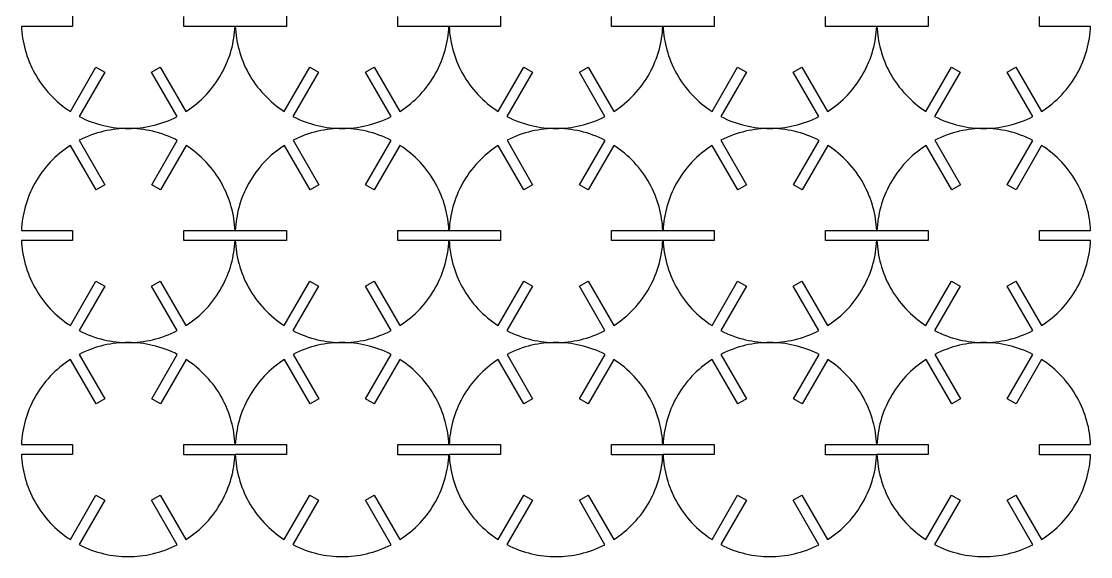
# Model space of a CAD drawing. Header units: millimetres. Extents: x -543 to 492, y -8 to 251.
# Drawn here: x -263.4 to -13.4, y -8.2 to 116.8 of the extents above; entities that cross this region are included whole.
import ezdxf

# ---------------------------------------------------------------- set-up
doc = ezdxf.new("R2010")
doc.units = ezdxf.units.MM
doc.header["$MEASUREMENT"] = 0
doc.layers.add('CIRCLE', color=2, linetype='Continuous')

msp = doc.modelspace()

# ---------------------------------------------------------------- linework, layer by layer
at = {"layer": 'CIRCLE'}
for points in [[(-251.4, 117.96), (-251.4, 115.61), (-263.37, 115.61), (-263.33, 114.94), (-263.28, 114.26), (-263.2, 113.57), (-263.1, 112.88), (-262.98, 112.19), (-262.84, 111.5), (-262.68, 110.8), (-262.5, 110.1), (-262.29, 109.41), (-262.07, 108.71), (-261.82, 108.02), (-261.55, 107.33), (-261.26, 106.64), (-260.95, 105.96), (-260.61, 105.29), (-260.25, 104.62), (-259.87, 103.96), (-259.47, 103.31), (-259.05, 102.67), (-258.61, 102.05), (-258.15, 101.43), (-257.67, 100.83), (-257.16, 100.24), (-256.65, 99.67), (-256.11, 99.12), (-255.55, 98.58), (-254.98, 98.06), (-254.4, 97.55), (-253.8, 97.07), (-253.18, 96.6), (-252.56, 96.16), (-251.92, 95.74), (-245.94, 106.1), (-243.9, 104.93), (-249.89, 94.56), (-249.18, 94.21), (-248.47, 93.88), (-247.75, 93.58), (-247.03, 93.3), (-246.3, 93.05), (-245.57, 92.82), (-244.84, 92.61), (-244.12, 92.43), (-243.39, 92.27), (-242.66, 92.13), (-241.94, 92.02), (-241.22, 91.93), (-240.51, 91.85), (-239.8, 91.8), (-239.1, 91.78), (-238.4, 91.77), (-237.71, 91.78), (-237.01, 91.8), (-236.3, 91.85), (-235.59, 91.92), (-234.87, 92.02), (-234.15, 92.13), (-233.43, 92.26), (-232.7, 92.42), (-231.98, 92.61), (-231.25, 92.81), (-230.52, 93.04), (-229.8, 93.29), (-229.08, 93.57), (-228.36, 93.87), (-227.65, 94.19), (-226.95, 94.54), (-232.94, 104.91), (-230.9, 106.09), (-224.91, 95.72), (-224.28, 96.14), (-223.65, 96.58), (-223.04, 97.05), (-222.43, 97.53), (-221.85, 98.03), (-221.28, 98.55), (-220.72, 99.09), (-220.19, 99.64), (-219.66, 100.21), (-219.16, 100.8), (-218.68, 101.4), (-218.22, 102.02), (-217.77, 102.64), (-217.35, 103.28), (-216.95, 103.93), (-216.57, 104.59), (-216.21, 105.25), (-215.87, 105.93), (-215.56, 106.61), (-215.27, 107.29), (-215, 107.98), (-214.75, 108.67), (-214.52, 109.37), (-214.32, 110.06), (-214.13, 110.76), (-213.97, 111.46), (-213.83, 112.15), (-213.71, 112.84), (-213.61, 113.53), (-213.53, 114.22), (-213.47, 114.9), (-213.43, 115.57), (-225.4, 115.57), (-225.4, 117.92)], [(-201.4, 117.96), (-201.4, 115.61), (-213.37, 115.61), (-213.33, 114.94), (-213.28, 114.26), (-213.2, 113.57), (-213.1, 112.88), (-212.98, 112.19), (-212.84, 111.5), (-212.68, 110.8), (-212.5, 110.1), (-212.29, 109.41), (-212.07, 108.71), (-211.82, 108.02), (-211.55, 107.33), (-211.26, 106.64), (-210.95, 105.96), (-210.61, 105.29), (-210.25, 104.62), (-209.87, 103.96), (-209.47, 103.31), (-209.05, 102.67), (-208.61, 102.05), (-208.15, 101.43), (-207.67, 100.83), (-207.16, 100.24), (-206.65, 99.67), (-206.11, 99.12), (-205.55, 98.58), (-204.98, 98.06), (-204.4, 97.55), (-203.8, 97.07), (-203.18, 96.6), (-202.56, 96.16), (-201.92, 95.74), (-195.94, 106.1), (-193.9, 104.93), (-199.89, 94.56), (-199.18, 94.21), (-198.47, 93.88), (-197.75, 93.58), (-197.03, 93.3), (-196.3, 93.05), (-195.57, 92.82), (-194.84, 92.61), (-194.12, 92.43), (-193.39, 92.27), (-192.66, 92.13), (-191.94, 92.02), (-191.22, 91.93), (-190.51, 91.85), (-189.8, 91.8), (-189.1, 91.78), (-188.4, 91.77), (-187.71, 91.78), (-187.01, 91.8), (-186.3, 91.85), (-185.59, 91.92), (-184.87, 92.02), (-184.15, 92.13), (-183.43, 92.26), (-182.7, 92.42), (-181.98, 92.61), (-181.25, 92.81), (-180.52, 93.04), (-179.8, 93.29), (-179.08, 93.57), (-178.36, 93.87), (-177.65, 94.19), (-176.95, 94.54), (-182.94, 104.91), (-180.9, 106.09), (-174.91, 95.72), (-174.28, 96.14), (-173.65, 96.58), (-173.04, 97.05), (-172.43, 97.53), (-171.85, 98.03), (-171.28, 98.55), (-170.72, 99.09), (-170.19, 99.64), (-169.66, 100.21), (-169.16, 100.8), (-168.68, 101.4), (-168.22, 102.02), (-167.77, 102.64), (-167.35, 103.28), (-166.95, 103.93), (-166.57, 104.59), (-166.21, 105.25), (-165.87, 105.93), (-165.56, 106.61), (-165.27, 107.29), (-165, 107.98), (-164.75, 108.67), (-164.52, 109.37), (-164.32, 110.06), (-164.13, 110.76), (-163.97, 111.46), (-163.83, 112.15), (-163.71, 112.84), (-163.61, 113.53), (-163.53, 114.22), (-163.47, 114.9), (-163.43, 115.57), (-175.4, 115.57), (-175.4, 117.92)], [(-151.4, 117.96), (-151.4, 115.61), (-163.37, 115.61), (-163.33, 114.94), (-163.28, 114.26), (-163.2, 113.57), (-163.1, 112.88), (-162.98, 112.19), (-162.84, 111.5), (-162.68, 110.8), (-162.5, 110.1), (-162.29, 109.41), (-162.07, 108.71), (-161.82, 108.02), (-161.55, 107.33), (-161.26, 106.64), (-160.95, 105.96), (-160.61, 105.29), (-160.25, 104.62), (-159.87, 103.96), (-159.47, 103.31), (-159.05, 102.67), (-158.61, 102.05), (-158.15, 101.43), (-157.67, 100.83), (-157.16, 100.24), (-156.65, 99.67), (-156.11, 99.12), (-155.55, 98.58), (-154.98, 98.06), (-154.4, 97.55), (-153.8, 97.07), (-153.18, 96.6), (-152.56, 96.16), (-151.92, 95.74), (-145.94, 106.1), (-143.9, 104.93), (-149.89, 94.56), (-149.18, 94.21), (-148.47, 93.88), (-147.75, 93.58), (-147.03, 93.3), (-146.3, 93.05), (-145.57, 92.82), (-144.84, 92.61), (-144.12, 92.43), (-143.39, 92.27), (-142.66, 92.13), (-141.94, 92.02), (-141.22, 91.93), (-140.51, 91.85), (-139.8, 91.8), (-139.1, 91.78), (-138.4, 91.77), (-137.71, 91.78), (-137.01, 91.8), (-136.3, 91.85), (-135.59, 91.92), (-134.87, 92.02), (-134.15, 92.13), (-133.43, 92.26), (-132.7, 92.42), (-131.98, 92.61), (-131.25, 92.81), (-130.52, 93.04), (-129.8, 93.29), (-129.08, 93.57), (-128.36, 93.87), (-127.65, 94.19), (-126.95, 94.54), (-132.94, 104.91), (-130.9, 106.09), (-124.91, 95.72), (-124.28, 96.14), (-123.65, 96.58), (-123.04, 97.05), (-122.43, 97.53), (-121.85, 98.03), (-121.28, 98.55), (-120.72, 99.09), (-120.19, 99.64), (-119.66, 100.21), (-119.16, 100.8), (-118.68, 101.4), (-118.22, 102.02), (-117.77, 102.64), (-117.35, 103.28), (-116.95, 103.93), (-116.57, 104.59), (-116.21, 105.25), (-115.87, 105.93), (-115.56, 106.61), (-115.27, 107.29), (-115, 107.98), (-114.75, 108.67), (-114.52, 109.37), (-114.32, 110.06), (-114.13, 110.76), (-113.97, 111.46), (-113.83, 112.15), (-113.71, 112.84), (-113.61, 113.53), (-113.53, 114.22), (-113.47, 114.9), (-113.43, 115.57), (-125.4, 115.57), (-125.4, 117.92)], [(-101.4, 117.96), (-101.4, 115.61), (-113.37, 115.61), (-113.33, 114.94), (-113.28, 114.26), (-113.2, 113.57), (-113.1, 112.88), (-112.98, 112.19), (-112.84, 111.5), (-112.68, 110.8), (-112.5, 110.1), (-112.29, 109.41), (-112.07, 108.71), (-111.82, 108.02), (-111.55, 107.33), (-111.26, 106.64), (-110.95, 105.96), (-110.61, 105.29), (-110.25, 104.62), (-109.87, 103.96), (-109.47, 103.31), (-109.05, 102.67), (-108.61, 102.05), (-108.15, 101.43), (-107.67, 100.83), (-107.16, 100.24), (-106.65, 99.67), (-106.11, 99.12), (-105.55, 98.58), (-104.98, 98.06), (-104.4, 97.55), (-103.8, 97.07), (-103.18, 96.6), (-102.56, 96.16), (-101.92, 95.74), (-95.94, 106.1), (-93.9, 104.93), (-99.89, 94.56), (-99.18, 94.21), (-98.47, 93.88), (-97.75, 93.58), (-97.03, 93.3), (-96.3, 93.05), (-95.57, 92.82), (-94.84, 92.61), (-94.12, 92.43), (-93.39, 92.27), (-92.66, 92.13), (-91.94, 92.02), (-91.22, 91.93), (-90.51, 91.85), (-89.8, 91.8), (-89.1, 91.78), (-88.4, 91.77), (-87.71, 91.78), (-87.01, 91.8), (-86.3, 91.85), (-85.59, 91.92), (-84.87, 92.02), (-84.15, 92.13), (-83.43, 92.26), (-82.7, 92.42), (-81.98, 92.61), (-81.25, 92.81), (-80.52, 93.04), (-79.8, 93.29), (-79.08, 93.57), (-78.36, 93.87), (-77.65, 94.19), (-76.95, 94.54), (-82.94, 104.91), (-80.9, 106.09), (-74.91, 95.72), (-74.28, 96.14), (-73.65, 96.58), (-73.04, 97.05), (-72.43, 97.53), (-71.85, 98.03), (-71.28, 98.55), (-70.72, 99.09), (-70.19, 99.64), (-69.66, 100.21), (-69.16, 100.8), (-68.68, 101.4), (-68.22, 102.02), (-67.77, 102.64), (-67.35, 103.28), (-66.95, 103.93), (-66.57, 104.59), (-66.21, 105.25), (-65.87, 105.93), (-65.56, 106.61), (-65.27, 107.29), (-65, 107.98), (-64.75, 108.67), (-64.52, 109.37), (-64.32, 110.06), (-64.13, 110.76), (-63.97, 111.46), (-63.83, 112.15), (-63.71, 112.84), (-63.61, 113.53), (-63.53, 114.22), (-63.47, 114.9), (-63.43, 115.57), (-75.4, 115.57), (-75.4, 117.92)], [(-51.4, 117.96), (-51.4, 115.61), (-63.37, 115.61), (-63.33, 114.94), (-63.28, 114.26), (-63.2, 113.57), (-63.1, 112.88), (-62.98, 112.19), (-62.84, 111.5), (-62.68, 110.8), (-62.5, 110.1), (-62.29, 109.41), (-62.07, 108.71), (-61.82, 108.02), (-61.55, 107.33), (-61.26, 106.64), (-60.95, 105.96), (-60.61, 105.29), (-60.25, 104.62), (-59.87, 103.96), (-59.47, 103.31), (-59.05, 102.67), (-58.61, 102.05), (-58.15, 101.43), (-57.67, 100.83), (-57.16, 100.24), (-56.65, 99.67), (-56.11, 99.12), (-55.55, 98.58), (-54.98, 98.06), (-54.4, 97.55), (-53.8, 97.07), (-53.18, 96.6), (-52.56, 96.16), (-51.92, 95.74), (-45.94, 106.1), (-43.9, 104.93), (-49.89, 94.56), (-49.18, 94.21), (-48.47, 93.88), (-47.75, 93.58), (-47.03, 93.3), (-46.3, 93.05), (-45.57, 92.82), (-44.84, 92.61), (-44.12, 92.43), (-43.39, 92.27), (-42.66, 92.13), (-41.94, 92.02), (-41.22, 91.93), (-40.51, 91.85), (-39.8, 91.8), (-39.1, 91.78), (-38.4, 91.77), (-37.71, 91.78), (-37.01, 91.8), (-36.3, 91.85), (-35.59, 91.92), (-34.87, 92.02), (-34.15, 92.13), (-33.43, 92.26), (-32.7, 92.42), (-31.98, 92.61), (-31.25, 92.81), (-30.52, 93.04), (-29.8, 93.29), (-29.08, 93.57), (-28.36, 93.87), (-27.65, 94.19), (-26.95, 94.54), (-32.94, 104.91), (-30.9, 106.09), (-24.91, 95.72), (-24.28, 96.14), (-23.65, 96.58), (-23.04, 97.05), (-22.43, 97.53), (-21.85, 98.03), (-21.28, 98.55), (-20.72, 99.09), (-20.19, 99.64), (-19.66, 100.21), (-19.16, 100.8), (-18.68, 101.4), (-18.22, 102.02), (-17.77, 102.64), (-17.35, 103.28), (-16.95, 103.93), (-16.57, 104.59), (-16.21, 105.25), (-15.87, 105.93), (-15.56, 106.61), (-15.27, 107.29), (-15, 107.98), (-14.75, 108.67), (-14.52, 109.37), (-14.32, 110.06), (-14.13, 110.76), (-13.97, 111.46), (-13.83, 112.15), (-13.71, 112.84), (-13.61, 113.53), (-13.53, 114.22), (-13.47, 114.9), (-13.43, 115.57), (-25.4, 115.57), (-25.4, 117.92)]]:
    msp.add_lwpolyline(points, dxfattribs=at)
for points in [[(-213.43, 65.57), (-225.4, 65.57), (-225.4, 67.92), (-213.43, 67.92), (-213.47, 68.6), (-213.53, 69.28), (-213.61, 69.96), (-213.71, 70.65), (-213.82, 71.34), (-213.96, 72.04), (-214.12, 72.73), (-214.31, 73.43), (-214.51, 74.13), (-214.73, 74.82), (-214.98, 75.51), (-215.25, 76.2), (-215.54, 76.89), (-215.86, 77.57), (-216.19, 78.24), (-216.55, 78.91), (-216.93, 79.57), (-217.33, 80.22), (-217.75, 80.86), (-218.19, 81.48), (-218.66, 82.1), (-219.14, 82.7), (-219.64, 83.29), (-220.16, 83.86), (-220.7, 84.41), (-221.25, 84.95), (-221.82, 85.48), (-222.41, 85.98), (-223.01, 86.46), (-223.62, 86.93), (-224.24, 87.37), (-224.88, 87.79), (-230.87, 77.43), (-232.9, 78.6), (-226.92, 88.97), (-227.62, 89.32), (-228.33, 89.65), (-229.05, 89.95), (-229.78, 90.23), (-230.5, 90.48), (-231.23, 90.71), (-231.96, 90.92), (-232.69, 91.1), (-233.42, 91.26), (-234.14, 91.4), (-234.86, 91.51), (-235.58, 91.61), (-236.3, 91.68), (-237.01, 91.73), (-237.71, 91.76), (-238.4, 91.77), (-239.09, 91.76), (-239.79, 91.73), (-240.5, 91.68), (-241.21, 91.61), (-241.93, 91.52), (-242.65, 91.4), (-243.37, 91.27), (-244.1, 91.11), (-244.83, 90.93), (-245.55, 90.72), (-246.28, 90.49), (-247, 90.24), (-247.72, 89.96), (-248.44, 89.66), (-249.15, 89.34), (-249.85, 88.99), (-243.87, 78.62), (-245.9, 77.45), (-251.89, 87.82), (-252.53, 87.39), (-253.15, 86.95), (-253.77, 86.49), (-254.37, 86), (-254.95, 85.5), (-255.53, 84.98), (-256.08, 84.44), (-256.62, 83.89), (-257.14, 83.32), (-257.64, 82.73), (-258.12, 82.13), (-258.59, 81.52), (-259.03, 80.89), (-259.45, 80.25), (-259.85, 79.6), (-260.23, 78.95), (-260.59, 78.28), (-260.93, 77.61), (-261.24, 76.93), (-261.54, 76.24), (-261.81, 75.55), (-262.06, 74.86), (-262.28, 74.16), (-262.49, 73.47), (-262.67, 72.77), (-262.83, 72.07), (-262.97, 71.38), (-263.09, 70.69), (-263.19, 70), (-263.27, 69.31), (-263.33, 68.63), (-263.37, 67.96), (-251.4, 67.96), (-251.4, 65.61), (-263.37, 65.61), (-263.33, 64.94), (-263.28, 64.26), (-263.2, 63.57), (-263.1, 62.88), (-262.98, 62.19), (-262.84, 61.5), (-262.68, 60.8), (-262.5, 60.1), (-262.29, 59.41), (-262.07, 58.71), (-261.82, 58.02), (-261.55, 57.33), (-261.26, 56.64), (-260.95, 55.96), (-260.61, 55.29), (-260.25, 54.62), (-259.87, 53.96), (-259.47, 53.31), (-259.05, 52.67), (-258.61, 52.05), (-258.15, 51.43), (-257.67, 50.83), (-257.16, 50.24), (-256.65, 49.67), (-256.11, 49.12), (-255.55, 48.58), (-254.98, 48.06), (-254.4, 47.55), (-253.8, 47.07), (-253.18, 46.6), (-252.56, 46.16), (-251.92, 45.74), (-245.94, 56.1), (-243.9, 54.93), (-249.89, 44.56), (-249.18, 44.21), (-248.47, 43.88), (-247.75, 43.58), (-247.03, 43.3), (-246.3, 43.05), (-245.57, 42.82), (-244.84, 42.61), (-244.12, 42.43), (-243.39, 42.27), (-242.66, 42.13), (-241.94, 42.02), (-241.22, 41.93), (-240.51, 41.85), (-239.8, 41.8), (-239.1, 41.78), (-238.4, 41.77), (-237.71, 41.78), (-237.01, 41.8), (-236.3, 41.85), (-235.59, 41.92), (-234.87, 42.02), (-234.15, 42.13), (-233.43, 42.26), (-232.7, 42.42), (-231.98, 42.61), (-231.25, 42.81), (-230.52, 43.04), (-229.8, 43.29), (-229.08, 43.57), (-228.36, 43.87), (-227.65, 44.19), (-226.95, 44.54), (-232.94, 54.91), (-230.9, 56.09), (-224.91, 45.72), (-224.28, 46.14), (-223.65, 46.58), (-223.04, 47.05), (-222.43, 47.53), (-221.85, 48.03), (-221.28, 48.55), (-220.72, 49.09), (-220.19, 49.64), (-219.66, 50.21), (-219.16, 50.8), (-218.68, 51.4), (-218.22, 52.02), (-217.77, 52.64), (-217.35, 53.28), (-216.95, 53.93), (-216.57, 54.59), (-216.21, 55.25), (-215.87, 55.93), (-215.56, 56.61), (-215.27, 57.29), (-215, 57.98), (-214.75, 58.67), (-214.52, 59.37), (-214.32, 60.06), (-214.13, 60.76), (-213.97, 61.46), (-213.83, 62.15), (-213.71, 62.84), (-213.61, 63.53), (-213.53, 64.22), (-213.47, 64.9)], [(-163.43, 65.57), (-175.4, 65.57), (-175.4, 67.92), (-163.43, 67.92), (-163.47, 68.6), (-163.53, 69.28), (-163.61, 69.96), (-163.71, 70.65), (-163.82, 71.34), (-163.96, 72.04), (-164.12, 72.73), (-164.31, 73.43), (-164.51, 74.13), (-164.73, 74.82), (-164.98, 75.51), (-165.25, 76.2), (-165.54, 76.89), (-165.86, 77.57), (-166.19, 78.24), (-166.55, 78.91), (-166.93, 79.57), (-167.33, 80.22), (-167.75, 80.86), (-168.19, 81.48), (-168.66, 82.1), (-169.14, 82.7), (-169.64, 83.29), (-170.16, 83.86), (-170.7, 84.41), (-171.25, 84.95), (-171.82, 85.48), (-172.41, 85.98), (-173.01, 86.46), (-173.62, 86.93), (-174.24, 87.37), (-174.88, 87.79), (-180.87, 77.43), (-182.9, 78.6), (-176.92, 88.97), (-177.62, 89.32), (-178.33, 89.65), (-179.05, 89.95), (-179.78, 90.23), (-180.5, 90.48), (-181.23, 90.71), (-181.96, 90.92), (-182.69, 91.1), (-183.42, 91.26), (-184.14, 91.4), (-184.86, 91.51), (-185.58, 91.61), (-186.3, 91.68), (-187.01, 91.73), (-187.71, 91.76), (-188.4, 91.77), (-189.09, 91.76), (-189.79, 91.73), (-190.5, 91.68), (-191.21, 91.61), (-191.93, 91.52), (-192.65, 91.4), (-193.37, 91.27), (-194.1, 91.11), (-194.83, 90.93), (-195.55, 90.72), (-196.28, 90.49), (-197, 90.24), (-197.72, 89.96), (-198.44, 89.66), (-199.15, 89.34), (-199.85, 88.99), (-193.87, 78.62), (-195.9, 77.45), (-201.89, 87.82), (-202.53, 87.39), (-203.15, 86.95), (-203.77, 86.49), (-204.37, 86), (-204.95, 85.5), (-205.53, 84.98), (-206.08, 84.44), (-206.62, 83.89), (-207.14, 83.32), (-207.64, 82.73), (-208.12, 82.13), (-208.59, 81.52), (-209.03, 80.89), (-209.45, 80.25), (-209.85, 79.6), (-210.23, 78.95), (-210.59, 78.28), (-210.93, 77.61), (-211.24, 76.93), (-211.54, 76.24), (-211.81, 75.55), (-212.06, 74.86), (-212.28, 74.16), (-212.49, 73.47), (-212.67, 72.77), (-212.83, 72.07), (-212.97, 71.38), (-213.09, 70.69), (-213.19, 70), (-213.27, 69.31), (-213.33, 68.63), (-213.37, 67.96), (-201.4, 67.96), (-201.4, 65.61), (-213.37, 65.61), (-213.33, 64.94), (-213.28, 64.26), (-213.2, 63.57), (-213.1, 62.88), (-212.98, 62.19), (-212.84, 61.5), (-212.68, 60.8), (-212.5, 60.1), (-212.29, 59.41), (-212.07, 58.71), (-211.82, 58.02), (-211.55, 57.33), (-211.26, 56.64), (-210.95, 55.96), (-210.61, 55.29), (-210.25, 54.62), (-209.87, 53.96), (-209.47, 53.31), (-209.05, 52.67), (-208.61, 52.05), (-208.15, 51.43), (-207.67, 50.83), (-207.16, 50.24), (-206.65, 49.67), (-206.11, 49.12), (-205.55, 48.58), (-204.98, 48.06), (-204.4, 47.55), (-203.8, 47.07), (-203.18, 46.6), (-202.56, 46.16), (-201.92, 45.74), (-195.94, 56.1), (-193.9, 54.93), (-199.89, 44.56), (-199.18, 44.21), (-198.47, 43.88), (-197.75, 43.58), (-197.03, 43.3), (-196.3, 43.05), (-195.57, 42.82), (-194.84, 42.61), (-194.12, 42.43), (-193.39, 42.27), (-192.66, 42.13), (-191.94, 42.02), (-191.22, 41.93), (-190.51, 41.85), (-189.8, 41.8), (-189.1, 41.78), (-188.4, 41.77), (-187.71, 41.78), (-187.01, 41.8), (-186.3, 41.85), (-185.59, 41.92), (-184.87, 42.02), (-184.15, 42.13), (-183.43, 42.26), (-182.7, 42.42), (-181.98, 42.61), (-181.25, 42.81), (-180.52, 43.04), (-179.8, 43.29), (-179.08, 43.57), (-178.36, 43.87), (-177.65, 44.19), (-176.95, 44.54), (-182.94, 54.91), (-180.9, 56.09), (-174.91, 45.72), (-174.28, 46.14), (-173.65, 46.58), (-173.04, 47.05), (-172.43, 47.53), (-171.85, 48.03), (-171.28, 48.55), (-170.72, 49.09), (-170.19, 49.64), (-169.66, 50.21), (-169.16, 50.8), (-168.68, 51.4), (-168.22, 52.02), (-167.77, 52.64), (-167.35, 53.28), (-166.95, 53.93), (-166.57, 54.59), (-166.21, 55.25), (-165.87, 55.93), (-165.56, 56.61), (-165.27, 57.29), (-165, 57.98), (-164.75, 58.67), (-164.52, 59.37), (-164.32, 60.06), (-164.13, 60.76), (-163.97, 61.46), (-163.83, 62.15), (-163.71, 62.84), (-163.61, 63.53), (-163.53, 64.22), (-163.47, 64.9)], [(-113.43, 65.57), (-125.4, 65.57), (-125.4, 67.92), (-113.43, 67.92), (-113.47, 68.6), (-113.53, 69.28), (-113.61, 69.96), (-113.71, 70.65), (-113.82, 71.34), (-113.96, 72.04), (-114.12, 72.73), (-114.31, 73.43), (-114.51, 74.13), (-114.73, 74.82), (-114.98, 75.51), (-115.25, 76.2), (-115.54, 76.89), (-115.86, 77.57), (-116.19, 78.24), (-116.55, 78.91), (-116.93, 79.57), (-117.33, 80.22), (-117.75, 80.86), (-118.19, 81.48), (-118.66, 82.1), (-119.14, 82.7), (-119.64, 83.29), (-120.16, 83.86), (-120.7, 84.41), (-121.25, 84.95), (-121.82, 85.48), (-122.41, 85.98), (-123.01, 86.46), (-123.62, 86.93), (-124.24, 87.37), (-124.88, 87.79), (-130.87, 77.43), (-132.9, 78.6), (-126.92, 88.97), (-127.62, 89.32), (-128.33, 89.65), (-129.05, 89.95), (-129.78, 90.23), (-130.5, 90.48), (-131.23, 90.71), (-131.96, 90.92), (-132.69, 91.1), (-133.42, 91.26), (-134.14, 91.4), (-134.86, 91.51), (-135.58, 91.61), (-136.3, 91.68), (-137.01, 91.73), (-137.71, 91.76), (-138.4, 91.77), (-139.09, 91.76), (-139.79, 91.73), (-140.5, 91.68), (-141.21, 91.61), (-141.93, 91.52), (-142.65, 91.4), (-143.37, 91.27), (-144.1, 91.11), (-144.83, 90.93), (-145.55, 90.72), (-146.28, 90.49), (-147, 90.24), (-147.72, 89.96), (-148.44, 89.66), (-149.15, 89.34), (-149.85, 88.99), (-143.87, 78.62), (-145.9, 77.45), (-151.89, 87.82), (-152.53, 87.39), (-153.15, 86.95), (-153.77, 86.49), (-154.37, 86), (-154.95, 85.5), (-155.53, 84.98), (-156.08, 84.44), (-156.62, 83.89), (-157.14, 83.32), (-157.64, 82.73), (-158.12, 82.13), (-158.59, 81.52), (-159.03, 80.89), (-159.45, 80.25), (-159.85, 79.6), (-160.23, 78.95), (-160.59, 78.28), (-160.93, 77.61), (-161.24, 76.93), (-161.54, 76.24), (-161.81, 75.55), (-162.06, 74.86), (-162.28, 74.16), (-162.49, 73.47), (-162.67, 72.77), (-162.83, 72.07), (-162.97, 71.38), (-163.09, 70.69), (-163.19, 70), (-163.27, 69.31), (-163.33, 68.63), (-163.37, 67.96), (-151.4, 67.96), (-151.4, 65.61), (-163.37, 65.61), (-163.33, 64.94), (-163.28, 64.26), (-163.2, 63.57), (-163.1, 62.88), (-162.98, 62.19), (-162.84, 61.5), (-162.68, 60.8), (-162.5, 60.1), (-162.29, 59.41), (-162.07, 58.71), (-161.82, 58.02), (-161.55, 57.33), (-161.26, 56.64), (-160.95, 55.96), (-160.61, 55.29), (-160.25, 54.62), (-159.87, 53.96), (-159.47, 53.31), (-159.05, 52.67), (-158.61, 52.05), (-158.15, 51.43), (-157.67, 50.83), (-157.16, 50.24), (-156.65, 49.67), (-156.11, 49.12), (-155.55, 48.58), (-154.98, 48.06), (-154.4, 47.55), (-153.8, 47.07), (-153.18, 46.6), (-152.56, 46.16), (-151.92, 45.74), (-145.94, 56.1), (-143.9, 54.93), (-149.89, 44.56), (-149.18, 44.21), (-148.47, 43.88), (-147.75, 43.58), (-147.03, 43.3), (-146.3, 43.05), (-145.57, 42.82), (-144.84, 42.61), (-144.12, 42.43), (-143.39, 42.27), (-142.66, 42.13), (-141.94, 42.02), (-141.22, 41.93), (-140.51, 41.85), (-139.8, 41.8), (-139.1, 41.78), (-138.4, 41.77), (-137.71, 41.78), (-137.01, 41.8), (-136.3, 41.85), (-135.59, 41.92), (-134.87, 42.02), (-134.15, 42.13), (-133.43, 42.26), (-132.7, 42.42), (-131.98, 42.61), (-131.25, 42.81), (-130.52, 43.04), (-129.8, 43.29), (-129.08, 43.57), (-128.36, 43.87), (-127.65, 44.19), (-126.95, 44.54), (-132.94, 54.91), (-130.9, 56.09), (-124.91, 45.72), (-124.28, 46.14), (-123.65, 46.58), (-123.04, 47.05), (-122.43, 47.53), (-121.85, 48.03), (-121.28, 48.55), (-120.72, 49.09), (-120.19, 49.64), (-119.66, 50.21), (-119.16, 50.8), (-118.68, 51.4), (-118.22, 52.02), (-117.77, 52.64), (-117.35, 53.28), (-116.95, 53.93), (-116.57, 54.59), (-116.21, 55.25), (-115.87, 55.93), (-115.56, 56.61), (-115.27, 57.29), (-115, 57.98), (-114.75, 58.67), (-114.52, 59.37), (-114.32, 60.06), (-114.13, 60.76), (-113.97, 61.46), (-113.83, 62.15), (-113.71, 62.84), (-113.61, 63.53), (-113.53, 64.22), (-113.47, 64.9)], [(-63.43, 65.57), (-75.4, 65.57), (-75.4, 67.92), (-63.43, 67.92), (-63.47, 68.6), (-63.53, 69.28), (-63.61, 69.96), (-63.71, 70.65), (-63.82, 71.34), (-63.96, 72.04), (-64.12, 72.73), (-64.31, 73.43), (-64.51, 74.13), (-64.73, 74.82), (-64.98, 75.51), (-65.25, 76.2), (-65.54, 76.89), (-65.86, 77.57), (-66.19, 78.24), (-66.55, 78.91), (-66.93, 79.57), (-67.33, 80.22), (-67.75, 80.86), (-68.19, 81.48), (-68.66, 82.1), (-69.14, 82.7), (-69.64, 83.29), (-70.16, 83.86), (-70.7, 84.41), (-71.25, 84.95), (-71.82, 85.48), (-72.41, 85.98), (-73.01, 86.46), (-73.62, 86.93), (-74.24, 87.37), (-74.88, 87.79), (-80.87, 77.43), (-82.9, 78.6), (-76.92, 88.97), (-77.62, 89.32), (-78.33, 89.65), (-79.05, 89.95), (-79.78, 90.23), (-80.5, 90.48), (-81.23, 90.71), (-81.96, 90.92), (-82.69, 91.1), (-83.42, 91.26), (-84.14, 91.4), (-84.86, 91.51), (-85.58, 91.61), (-86.3, 91.68), (-87.01, 91.73), (-87.71, 91.76), (-88.4, 91.77), (-89.09, 91.76), (-89.79, 91.73), (-90.5, 91.68), (-91.21, 91.61), (-91.93, 91.52), (-92.65, 91.4), (-93.37, 91.27), (-94.1, 91.11), (-94.83, 90.93), (-95.55, 90.72), (-96.28, 90.49), (-97, 90.24), (-97.72, 89.96), (-98.44, 89.66), (-99.15, 89.34), (-99.85, 88.99), (-93.87, 78.62), (-95.9, 77.45), (-101.89, 87.82), (-102.53, 87.39), (-103.15, 86.95), (-103.77, 86.49), (-104.37, 86), (-104.95, 85.5), (-105.53, 84.98), (-106.08, 84.44), (-106.62, 83.89), (-107.14, 83.32), (-107.64, 82.73), (-108.12, 82.13), (-108.59, 81.52), (-109.03, 80.89), (-109.45, 80.25), (-109.85, 79.6), (-110.23, 78.95), (-110.59, 78.28), (-110.93, 77.61), (-111.24, 76.93), (-111.54, 76.24), (-111.81, 75.55), (-112.06, 74.86), (-112.28, 74.16), (-112.49, 73.47), (-112.67, 72.77), (-112.83, 72.07), (-112.97, 71.38), (-113.09, 70.69), (-113.19, 70), (-113.27, 69.31), (-113.33, 68.63), (-113.37, 67.96), (-101.4, 67.96), (-101.4, 65.61), (-113.37, 65.61), (-113.33, 64.94), (-113.28, 64.26), (-113.2, 63.57), (-113.1, 62.88), (-112.98, 62.19), (-112.84, 61.5), (-112.68, 60.8), (-112.5, 60.1), (-112.29, 59.41), (-112.07, 58.71), (-111.82, 58.02), (-111.55, 57.33), (-111.26, 56.64), (-110.95, 55.96), (-110.61, 55.29), (-110.25, 54.62), (-109.87, 53.96), (-109.47, 53.31), (-109.05, 52.67), (-108.61, 52.05), (-108.15, 51.43), (-107.67, 50.83), (-107.16, 50.24), (-106.65, 49.67), (-106.11, 49.12), (-105.55, 48.58), (-104.98, 48.06), (-104.4, 47.55), (-103.8, 47.07), (-103.18, 46.6), (-102.56, 46.16), (-101.92, 45.74), (-95.94, 56.1), (-93.9, 54.93), (-99.89, 44.56), (-99.18, 44.21), (-98.47, 43.88), (-97.75, 43.58), (-97.03, 43.3), (-96.3, 43.05), (-95.57, 42.82), (-94.84, 42.61), (-94.12, 42.43), (-93.39, 42.27), (-92.66, 42.13), (-91.94, 42.02), (-91.22, 41.93), (-90.51, 41.85), (-89.8, 41.8), (-89.1, 41.78), (-88.4, 41.77), (-87.71, 41.78), (-87.01, 41.8), (-86.3, 41.85), (-85.59, 41.92), (-84.87, 42.02), (-84.15, 42.13), (-83.43, 42.26), (-82.7, 42.42), (-81.98, 42.61), (-81.25, 42.81), (-80.52, 43.04), (-79.8, 43.29), (-79.08, 43.57), (-78.36, 43.87), (-77.65, 44.19), (-76.95, 44.54), (-82.94, 54.91), (-80.9, 56.09), (-74.91, 45.72), (-74.28, 46.14), (-73.65, 46.58), (-73.04, 47.05), (-72.43, 47.53), (-71.85, 48.03), (-71.28, 48.55), (-70.72, 49.09), (-70.19, 49.64), (-69.66, 50.21), (-69.16, 50.8), (-68.68, 51.4), (-68.22, 52.02), (-67.77, 52.64), (-67.35, 53.28), (-66.95, 53.93), (-66.57, 54.59), (-66.21, 55.25), (-65.87, 55.93), (-65.56, 56.61), (-65.27, 57.29), (-65, 57.98), (-64.75, 58.67), (-64.52, 59.37), (-64.32, 60.06), (-64.13, 60.76), (-63.97, 61.46), (-63.83, 62.15), (-63.71, 62.84), (-63.61, 63.53), (-63.53, 64.22), (-63.47, 64.9)], [(-13.43, 65.57), (-25.4, 65.57), (-25.4, 67.92), (-13.43, 67.92), (-13.47, 68.6), (-13.53, 69.28), (-13.61, 69.96), (-13.71, 70.65), (-13.82, 71.34), (-13.96, 72.04), (-14.12, 72.73), (-14.31, 73.43), (-14.51, 74.13), (-14.73, 74.82), (-14.98, 75.51), (-15.25, 76.2), (-15.54, 76.89), (-15.86, 77.57), (-16.19, 78.24), (-16.55, 78.91), (-16.93, 79.57), (-17.33, 80.22), (-17.75, 80.86), (-18.19, 81.48), (-18.66, 82.1), (-19.14, 82.7), (-19.64, 83.29), (-20.16, 83.86), (-20.7, 84.41), (-21.25, 84.95), (-21.82, 85.48), (-22.41, 85.98), (-23.01, 86.46), (-23.62, 86.93), (-24.24, 87.37), (-24.88, 87.79), (-30.87, 77.43), (-32.9, 78.6), (-26.92, 88.97), (-27.62, 89.32), (-28.33, 89.65), (-29.05, 89.95), (-29.78, 90.23), (-30.5, 90.48), (-31.23, 90.71), (-31.96, 90.92), (-32.69, 91.1), (-33.42, 91.26), (-34.14, 91.4), (-34.86, 91.51), (-35.58, 91.61), (-36.3, 91.68), (-37.01, 91.73), (-37.71, 91.76), (-38.4, 91.77), (-39.09, 91.76), (-39.79, 91.73), (-40.5, 91.68), (-41.21, 91.61), (-41.93, 91.52), (-42.65, 91.4), (-43.37, 91.27), (-44.1, 91.11), (-44.83, 90.93), (-45.55, 90.72), (-46.28, 90.49), (-47, 90.24), (-47.72, 89.96), (-48.44, 89.66), (-49.15, 89.34), (-49.85, 88.99), (-43.87, 78.62), (-45.9, 77.45), (-51.89, 87.82), (-52.53, 87.39), (-53.15, 86.95), (-53.77, 86.49), (-54.37, 86), (-54.95, 85.5), (-55.53, 84.98), (-56.08, 84.44), (-56.62, 83.89), (-57.14, 83.32), (-57.64, 82.73), (-58.12, 82.13), (-58.59, 81.52), (-59.03, 80.89), (-59.45, 80.25), (-59.85, 79.6), (-60.23, 78.95), (-60.59, 78.28), (-60.93, 77.61), (-61.24, 76.93), (-61.54, 76.24), (-61.81, 75.55), (-62.06, 74.86), (-62.28, 74.16), (-62.49, 73.47), (-62.67, 72.77), (-62.83, 72.07), (-62.97, 71.38), (-63.09, 70.69), (-63.19, 70), (-63.27, 69.31), (-63.33, 68.63), (-63.37, 67.96), (-51.4, 67.96), (-51.4, 65.61), (-63.37, 65.61), (-63.33, 64.94), (-63.28, 64.26), (-63.2, 63.57), (-63.1, 62.88), (-62.98, 62.19), (-62.84, 61.5), (-62.68, 60.8), (-62.5, 60.1), (-62.29, 59.41), (-62.07, 58.71), (-61.82, 58.02), (-61.55, 57.33), (-61.26, 56.64), (-60.95, 55.96), (-60.61, 55.29), (-60.25, 54.62), (-59.87, 53.96), (-59.47, 53.31), (-59.05, 52.67), (-58.61, 52.05), (-58.15, 51.43), (-57.67, 50.83), (-57.16, 50.24), (-56.65, 49.67), (-56.11, 49.12), (-55.55, 48.58), (-54.98, 48.06), (-54.4, 47.55), (-53.8, 47.07), (-53.18, 46.6), (-52.56, 46.16), (-51.92, 45.74), (-45.94, 56.1), (-43.9, 54.93), (-49.89, 44.56), (-49.18, 44.21), (-48.47, 43.88), (-47.75, 43.58), (-47.03, 43.3), (-46.3, 43.05), (-45.57, 42.82), (-44.84, 42.61), (-44.12, 42.43), (-43.39, 42.27), (-42.66, 42.13), (-41.94, 42.02), (-41.22, 41.93), (-40.51, 41.85), (-39.8, 41.8), (-39.1, 41.78), (-38.4, 41.77), (-37.71, 41.78), (-37.01, 41.8), (-36.3, 41.85), (-35.59, 41.92), (-34.87, 42.02), (-34.15, 42.13), (-33.43, 42.26), (-32.7, 42.42), (-31.98, 42.61), (-31.25, 42.81), (-30.52, 43.04), (-29.8, 43.29), (-29.08, 43.57), (-28.36, 43.87), (-27.65, 44.19), (-26.95, 44.54), (-32.94, 54.91), (-30.9, 56.09), (-24.91, 45.72), (-24.28, 46.14), (-23.65, 46.58), (-23.04, 47.05), (-22.43, 47.53), (-21.85, 48.03), (-21.28, 48.55), (-20.72, 49.09), (-20.19, 49.64), (-19.66, 50.21), (-19.16, 50.8), (-18.68, 51.4), (-18.22, 52.02), (-17.77, 52.64), (-17.35, 53.28), (-16.95, 53.93), (-16.57, 54.59), (-16.21, 55.25), (-15.87, 55.93), (-15.56, 56.61), (-15.27, 57.29), (-15, 57.98), (-14.75, 58.67), (-14.52, 59.37), (-14.32, 60.06), (-14.13, 60.76), (-13.97, 61.46), (-13.83, 62.15), (-13.71, 62.84), (-13.61, 63.53), (-13.53, 64.22), (-13.47, 64.9)], [(-213.43, 15.57), (-225.4, 15.57), (-225.4, 17.92), (-213.43, 17.92), (-213.47, 18.6), (-213.53, 19.28), (-213.61, 19.96), (-213.71, 20.65), (-213.82, 21.34), (-213.96, 22.04), (-214.12, 22.73), (-214.31, 23.43), (-214.51, 24.13), (-214.73, 24.82), (-214.98, 25.51), (-215.25, 26.2), (-215.54, 26.89), (-215.86, 27.57), (-216.19, 28.24), (-216.55, 28.91), (-216.93, 29.57), (-217.33, 30.22), (-217.75, 30.86), (-218.19, 31.48), (-218.66, 32.1), (-219.14, 32.7), (-219.64, 33.29), (-220.16, 33.86), (-220.7, 34.41), (-221.25, 34.95), (-221.82, 35.48), (-222.41, 35.98), (-223.01, 36.46), (-223.62, 36.93), (-224.24, 37.37), (-224.88, 37.79), (-230.87, 27.43), (-232.9, 28.6), (-226.92, 38.97), (-227.62, 39.32), (-228.33, 39.65), (-229.05, 39.95), (-229.78, 40.23), (-230.5, 40.48), (-231.23, 40.71), (-231.96, 40.92), (-232.69, 41.1), (-233.42, 41.26), (-234.14, 41.4), (-234.86, 41.51), (-235.58, 41.61), (-236.3, 41.68), (-237.01, 41.73), (-237.71, 41.76), (-238.4, 41.77), (-239.09, 41.76), (-239.79, 41.73), (-240.5, 41.68), (-241.21, 41.61), (-241.93, 41.52), (-242.65, 41.4), (-243.37, 41.27), (-244.1, 41.11), (-244.83, 40.93), (-245.55, 40.72), (-246.28, 40.49), (-247, 40.24), (-247.72, 39.96), (-248.44, 39.66), (-249.15, 39.34), (-249.85, 38.99), (-243.87, 28.62), (-245.9, 27.45), (-251.89, 37.82), (-252.53, 37.39), (-253.15, 36.95), (-253.77, 36.49), (-254.37, 36), (-254.95, 35.5), (-255.53, 34.98), (-256.08, 34.44), (-256.62, 33.89), (-257.14, 33.32), (-257.64, 32.73), (-258.12, 32.13), (-258.59, 31.52), (-259.03, 30.89), (-259.45, 30.25), (-259.85, 29.6), (-260.23, 28.95), (-260.59, 28.28), (-260.93, 27.61), (-261.24, 26.93), (-261.54, 26.24), (-261.81, 25.55), (-262.06, 24.86), (-262.28, 24.16), (-262.49, 23.47), (-262.67, 22.77), (-262.83, 22.07), (-262.97, 21.38), (-263.09, 20.69), (-263.19, 20), (-263.27, 19.31), (-263.33, 18.63), (-263.37, 17.96), (-251.4, 17.96), (-251.4, 15.61), (-263.37, 15.61), (-263.33, 14.94), (-263.28, 14.26), (-263.2, 13.57), (-263.1, 12.88), (-262.98, 12.19), (-262.84, 11.5), (-262.68, 10.8), (-262.5, 10.1), (-262.29, 9.41), (-262.07, 8.71), (-261.82, 8.02), (-261.55, 7.33), (-261.26, 6.64), (-260.95, 5.96), (-260.61, 5.29), (-260.25, 4.62), (-259.87, 3.96), (-259.47, 3.31), (-259.05, 2.67), (-258.61, 2.05), (-258.15, 1.43), (-257.67, 0.83), (-257.16, 0.24), (-256.65, -0.33), (-256.11, -0.88), (-255.55, -1.42), (-254.98, -1.94), (-254.4, -2.45), (-253.8, -2.93), (-253.18, -3.4), (-252.56, -3.84), (-251.92, -4.26), (-245.94, 6.1), (-243.9, 4.93), (-249.89, -5.44), (-249.18, -5.79), (-248.47, -6.12), (-247.75, -6.42), (-247.03, -6.7), (-246.3, -6.95), (-245.57, -7.18), (-244.84, -7.39), (-244.12, -7.57), (-243.39, -7.73), (-242.66, -7.87), (-241.94, -7.98), (-241.22, -8.07), (-240.51, -8.15), (-239.8, -8.2), (-239.1, -8.22), (-238.4, -8.23), (-237.71, -8.22), (-237.01, -8.2), (-236.3, -8.15), (-235.59, -8.08), (-234.87, -7.98), (-234.15, -7.87), (-233.43, -7.74), (-232.7, -7.58), (-231.98, -7.39), (-231.25, -7.19), (-230.52, -6.96), (-229.8, -6.71), (-229.08, -6.43), (-228.36, -6.13), (-227.65, -5.81), (-226.95, -5.46), (-232.94, 4.91), (-230.9, 6.09), (-224.91, -4.28), (-224.28, -3.86), (-223.65, -3.42), (-223.04, -2.95), (-222.43, -2.47), (-221.85, -1.97), (-221.28, -1.45), (-220.72, -0.91), (-220.19, -0.36), (-219.66, 0.21), (-219.16, 0.8), (-218.68, 1.4), (-218.22, 2.02), (-217.77, 2.64), (-217.35, 3.28), (-216.95, 3.93), (-216.57, 4.59), (-216.21, 5.25), (-215.87, 5.93), (-215.56, 6.61), (-215.27, 7.29), (-215, 7.98), (-214.75, 8.67), (-214.52, 9.37), (-214.32, 10.06), (-214.13, 10.76), (-213.97, 11.46), (-213.83, 12.15), (-213.71, 12.84), (-213.61, 13.53), (-213.53, 14.22), (-213.47, 14.9)], [(-163.43, 15.57), (-175.4, 15.57), (-175.4, 17.92), (-163.43, 17.92), (-163.47, 18.6), (-163.53, 19.28), (-163.61, 19.96), (-163.71, 20.65), (-163.82, 21.34), (-163.96, 22.04), (-164.12, 22.73), (-164.31, 23.43), (-164.51, 24.13), (-164.73, 24.82), (-164.98, 25.51), (-165.25, 26.2), (-165.54, 26.89), (-165.86, 27.57), (-166.19, 28.24), (-166.55, 28.91), (-166.93, 29.57), (-167.33, 30.22), (-167.75, 30.86), (-168.19, 31.48), (-168.66, 32.1), (-169.14, 32.7), (-169.64, 33.29), (-170.16, 33.86), (-170.7, 34.41), (-171.25, 34.95), (-171.82, 35.48), (-172.41, 35.98), (-173.01, 36.46), (-173.62, 36.93), (-174.24, 37.37), (-174.88, 37.79), (-180.87, 27.43), (-182.9, 28.6), (-176.92, 38.97), (-177.62, 39.32), (-178.33, 39.65), (-179.05, 39.95), (-179.78, 40.23), (-180.5, 40.48), (-181.23, 40.71), (-181.96, 40.92), (-182.69, 41.1), (-183.42, 41.26), (-184.14, 41.4), (-184.86, 41.51), (-185.58, 41.61), (-186.3, 41.68), (-187.01, 41.73), (-187.71, 41.76), (-188.4, 41.77), (-189.09, 41.76), (-189.79, 41.73), (-190.5, 41.68), (-191.21, 41.61), (-191.93, 41.52), (-192.65, 41.4), (-193.37, 41.27), (-194.1, 41.11), (-194.83, 40.93), (-195.55, 40.72), (-196.28, 40.49), (-197, 40.24), (-197.72, 39.96), (-198.44, 39.66), (-199.15, 39.34), (-199.85, 38.99), (-193.87, 28.62), (-195.9, 27.45), (-201.89, 37.82), (-202.53, 37.39), (-203.15, 36.95), (-203.77, 36.49), (-204.37, 36), (-204.95, 35.5), (-205.53, 34.98), (-206.08, 34.44), (-206.62, 33.89), (-207.14, 33.32), (-207.64, 32.73), (-208.12, 32.13), (-208.59, 31.52), (-209.03, 30.89), (-209.45, 30.25), (-209.85, 29.6), (-210.23, 28.95), (-210.59, 28.28), (-210.93, 27.61), (-211.24, 26.93), (-211.54, 26.24), (-211.81, 25.55), (-212.06, 24.86), (-212.28, 24.16), (-212.49, 23.47), (-212.67, 22.77), (-212.83, 22.07), (-212.97, 21.38), (-213.09, 20.69), (-213.19, 20), (-213.27, 19.31), (-213.33, 18.63), (-213.37, 17.96), (-201.4, 17.96), (-201.4, 15.61), (-213.37, 15.61), (-213.33, 14.94), (-213.28, 14.26), (-213.2, 13.57), (-213.1, 12.88), (-212.98, 12.19), (-212.84, 11.5), (-212.68, 10.8), (-212.5, 10.1), (-212.29, 9.41), (-212.07, 8.71), (-211.82, 8.02), (-211.55, 7.33), (-211.26, 6.64), (-210.95, 5.96), (-210.61, 5.29), (-210.25, 4.62), (-209.87, 3.96), (-209.47, 3.31), (-209.05, 2.67), (-208.61, 2.05), (-208.15, 1.43), (-207.67, 0.83), (-207.16, 0.24), (-206.65, -0.33), (-206.11, -0.88), (-205.55, -1.42), (-204.98, -1.94), (-204.4, -2.45), (-203.8, -2.93), (-203.18, -3.4), (-202.56, -3.84), (-201.92, -4.26), (-195.94, 6.1), (-193.9, 4.93), (-199.89, -5.44), (-199.18, -5.79), (-198.47, -6.12), (-197.75, -6.42), (-197.03, -6.7), (-196.3, -6.95), (-195.57, -7.18), (-194.84, -7.39), (-194.12, -7.57), (-193.39, -7.73), (-192.66, -7.87), (-191.94, -7.98), (-191.22, -8.07), (-190.51, -8.15), (-189.8, -8.2), (-189.1, -8.22), (-188.4, -8.23), (-187.71, -8.22), (-187.01, -8.2), (-186.3, -8.15), (-185.59, -8.08), (-184.87, -7.98), (-184.15, -7.87), (-183.43, -7.74), (-182.7, -7.58), (-181.98, -7.39), (-181.25, -7.19), (-180.52, -6.96), (-179.8, -6.71), (-179.08, -6.43), (-178.36, -6.13), (-177.65, -5.81), (-176.95, -5.46), (-182.94, 4.91), (-180.9, 6.09), (-174.91, -4.28), (-174.28, -3.86), (-173.65, -3.42), (-173.04, -2.95), (-172.43, -2.47), (-171.85, -1.97), (-171.28, -1.45), (-170.72, -0.91), (-170.19, -0.36), (-169.66, 0.21), (-169.16, 0.8), (-168.68, 1.4), (-168.22, 2.02), (-167.77, 2.64), (-167.35, 3.28), (-166.95, 3.93), (-166.57, 4.59), (-166.21, 5.25), (-165.87, 5.93), (-165.56, 6.61), (-165.27, 7.29), (-165, 7.98), (-164.75, 8.67), (-164.52, 9.37), (-164.32, 10.06), (-164.13, 10.76), (-163.97, 11.46), (-163.83, 12.15), (-163.71, 12.84), (-163.61, 13.53), (-163.53, 14.22), (-163.47, 14.9)], [(-113.43, 15.57), (-125.4, 15.57), (-125.4, 17.92), (-113.43, 17.92), (-113.47, 18.6), (-113.53, 19.28), (-113.61, 19.96), (-113.71, 20.65), (-113.82, 21.34), (-113.96, 22.04), (-114.12, 22.73), (-114.31, 23.43), (-114.51, 24.13), (-114.73, 24.82), (-114.98, 25.51), (-115.25, 26.2), (-115.54, 26.89), (-115.86, 27.57), (-116.19, 28.24), (-116.55, 28.91), (-116.93, 29.57), (-117.33, 30.22), (-117.75, 30.86), (-118.19, 31.48), (-118.66, 32.1), (-119.14, 32.7), (-119.64, 33.29), (-120.16, 33.86), (-120.7, 34.41), (-121.25, 34.95), (-121.82, 35.48), (-122.41, 35.98), (-123.01, 36.46), (-123.62, 36.93), (-124.24, 37.37), (-124.88, 37.79), (-130.87, 27.43), (-132.9, 28.6), (-126.92, 38.97), (-127.62, 39.32), (-128.33, 39.65), (-129.05, 39.95), (-129.78, 40.23), (-130.5, 40.48), (-131.23, 40.71), (-131.96, 40.92), (-132.69, 41.1), (-133.42, 41.26), (-134.14, 41.4), (-134.86, 41.51), (-135.58, 41.61), (-136.3, 41.68), (-137.01, 41.73), (-137.71, 41.76), (-138.4, 41.77), (-139.09, 41.76), (-139.79, 41.73), (-140.5, 41.68), (-141.21, 41.61), (-141.93, 41.52), (-142.65, 41.4), (-143.37, 41.27), (-144.1, 41.11), (-144.83, 40.93), (-145.55, 40.72), (-146.28, 40.49), (-147, 40.24), (-147.72, 39.96), (-148.44, 39.66), (-149.15, 39.34), (-149.85, 38.99), (-143.87, 28.62), (-145.9, 27.45), (-151.89, 37.82), (-152.53, 37.39), (-153.15, 36.95), (-153.77, 36.49), (-154.37, 36), (-154.95, 35.5), (-155.53, 34.98), (-156.08, 34.44), (-156.62, 33.89), (-157.14, 33.32), (-157.64, 32.73), (-158.12, 32.13), (-158.59, 31.52), (-159.03, 30.89), (-159.45, 30.25), (-159.85, 29.6), (-160.23, 28.95), (-160.59, 28.28), (-160.93, 27.61), (-161.24, 26.93), (-161.54, 26.24), (-161.81, 25.55), (-162.06, 24.86), (-162.28, 24.16), (-162.49, 23.47), (-162.67, 22.77), (-162.83, 22.07), (-162.97, 21.38), (-163.09, 20.69), (-163.19, 20), (-163.27, 19.31), (-163.33, 18.63), (-163.37, 17.96), (-151.4, 17.96), (-151.4, 15.61), (-163.37, 15.61), (-163.33, 14.94), (-163.28, 14.26), (-163.2, 13.57), (-163.1, 12.88), (-162.98, 12.19), (-162.84, 11.5), (-162.68, 10.8), (-162.5, 10.1), (-162.29, 9.41), (-162.07, 8.71), (-161.82, 8.02), (-161.55, 7.33), (-161.26, 6.64), (-160.95, 5.96), (-160.61, 5.29), (-160.25, 4.62), (-159.87, 3.96), (-159.47, 3.31), (-159.05, 2.67), (-158.61, 2.05), (-158.15, 1.43), (-157.67, 0.83), (-157.16, 0.24), (-156.65, -0.33), (-156.11, -0.88), (-155.55, -1.42), (-154.98, -1.94), (-154.4, -2.45), (-153.8, -2.93), (-153.18, -3.4), (-152.56, -3.84), (-151.92, -4.26), (-145.94, 6.1), (-143.9, 4.93), (-149.89, -5.44), (-149.18, -5.79), (-148.47, -6.12), (-147.75, -6.42), (-147.03, -6.7), (-146.3, -6.95), (-145.57, -7.18), (-144.84, -7.39), (-144.12, -7.57), (-143.39, -7.73), (-142.66, -7.87), (-141.94, -7.98), (-141.22, -8.07), (-140.51, -8.15), (-139.8, -8.2), (-139.1, -8.22), (-138.4, -8.23), (-137.71, -8.22), (-137.01, -8.2), (-136.3, -8.15), (-135.59, -8.08), (-134.87, -7.98), (-134.15, -7.87), (-133.43, -7.74), (-132.7, -7.58), (-131.98, -7.39), (-131.25, -7.19), (-130.52, -6.96), (-129.8, -6.71), (-129.08, -6.43), (-128.36, -6.13), (-127.65, -5.81), (-126.95, -5.46), (-132.94, 4.91), (-130.9, 6.09), (-124.91, -4.28), (-124.28, -3.86), (-123.65, -3.42), (-123.04, -2.95), (-122.43, -2.47), (-121.85, -1.97), (-121.28, -1.45), (-120.72, -0.91), (-120.19, -0.36), (-119.66, 0.21), (-119.16, 0.8), (-118.68, 1.4), (-118.22, 2.02), (-117.77, 2.64), (-117.35, 3.28), (-116.95, 3.93), (-116.57, 4.59), (-116.21, 5.25), (-115.87, 5.93), (-115.56, 6.61), (-115.27, 7.29), (-115, 7.98), (-114.75, 8.67), (-114.52, 9.37), (-114.32, 10.06), (-114.13, 10.76), (-113.97, 11.46), (-113.83, 12.15), (-113.71, 12.84), (-113.61, 13.53), (-113.53, 14.22), (-113.47, 14.9)], [(-63.43, 15.57), (-75.4, 15.57), (-75.4, 17.92), (-63.43, 17.92), (-63.47, 18.6), (-63.53, 19.28), (-63.61, 19.96), (-63.71, 20.65), (-63.82, 21.34), (-63.96, 22.04), (-64.12, 22.73), (-64.31, 23.43), (-64.51, 24.13), (-64.73, 24.82), (-64.98, 25.51), (-65.25, 26.2), (-65.54, 26.89), (-65.86, 27.57), (-66.19, 28.24), (-66.55, 28.91), (-66.93, 29.57), (-67.33, 30.22), (-67.75, 30.86), (-68.19, 31.48), (-68.66, 32.1), (-69.14, 32.7), (-69.64, 33.29), (-70.16, 33.86), (-70.7, 34.41), (-71.25, 34.95), (-71.82, 35.48), (-72.41, 35.98), (-73.01, 36.46), (-73.62, 36.93), (-74.24, 37.37), (-74.88, 37.79), (-80.87, 27.43), (-82.9, 28.6), (-76.92, 38.97), (-77.62, 39.32), (-78.33, 39.65), (-79.05, 39.95), (-79.78, 40.23), (-80.5, 40.48), (-81.23, 40.71), (-81.96, 40.92), (-82.69, 41.1), (-83.42, 41.26), (-84.14, 41.4), (-84.86, 41.51), (-85.58, 41.61), (-86.3, 41.68), (-87.01, 41.73), (-87.71, 41.76), (-88.4, 41.77), (-89.09, 41.76), (-89.79, 41.73), (-90.5, 41.68), (-91.21, 41.61), (-91.93, 41.52), (-92.65, 41.4), (-93.37, 41.27), (-94.1, 41.11), (-94.83, 40.93), (-95.55, 40.72), (-96.28, 40.49), (-97, 40.24), (-97.72, 39.96), (-98.44, 39.66), (-99.15, 39.34), (-99.85, 38.99), (-93.87, 28.62), (-95.9, 27.45), (-101.89, 37.82), (-102.53, 37.39), (-103.15, 36.95), (-103.77, 36.49), (-104.37, 36), (-104.95, 35.5), (-105.53, 34.98), (-106.08, 34.44), (-106.62, 33.89), (-107.14, 33.32), (-107.64, 32.73), (-108.12, 32.13), (-108.59, 31.52), (-109.03, 30.89), (-109.45, 30.25), (-109.85, 29.6), (-110.23, 28.95), (-110.59, 28.28), (-110.93, 27.61), (-111.24, 26.93), (-111.54, 26.24), (-111.81, 25.55), (-112.06, 24.86), (-112.28, 24.16), (-112.49, 23.47), (-112.67, 22.77), (-112.83, 22.07), (-112.97, 21.38), (-113.09, 20.69), (-113.19, 20), (-113.27, 19.31), (-113.33, 18.63), (-113.37, 17.96), (-101.4, 17.96), (-101.4, 15.61), (-113.37, 15.61), (-113.33, 14.94), (-113.28, 14.26), (-113.2, 13.57), (-113.1, 12.88), (-112.98, 12.19), (-112.84, 11.5), (-112.68, 10.8), (-112.5, 10.1), (-112.29, 9.41), (-112.07, 8.71), (-111.82, 8.02), (-111.55, 7.33), (-111.26, 6.64), (-110.95, 5.96), (-110.61, 5.29), (-110.25, 4.62), (-109.87, 3.96), (-109.47, 3.31), (-109.05, 2.67), (-108.61, 2.05), (-108.15, 1.43), (-107.67, 0.83), (-107.16, 0.24), (-106.65, -0.33), (-106.11, -0.88), (-105.55, -1.42), (-104.98, -1.94), (-104.4, -2.45), (-103.8, -2.93), (-103.18, -3.4), (-102.56, -3.84), (-101.92, -4.26), (-95.94, 6.1), (-93.9, 4.93), (-99.89, -5.44), (-99.18, -5.79), (-98.47, -6.12), (-97.75, -6.42), (-97.03, -6.7), (-96.3, -6.95), (-95.57, -7.18), (-94.84, -7.39), (-94.12, -7.57), (-93.39, -7.73), (-92.66, -7.87), (-91.94, -7.98), (-91.22, -8.07), (-90.51, -8.15), (-89.8, -8.2), (-89.1, -8.22), (-88.4, -8.23), (-87.71, -8.22), (-87.01, -8.2), (-86.3, -8.15), (-85.59, -8.08), (-84.87, -7.98), (-84.15, -7.87), (-83.43, -7.74), (-82.7, -7.58), (-81.98, -7.39), (-81.25, -7.19), (-80.52, -6.96), (-79.8, -6.71), (-79.08, -6.43), (-78.36, -6.13), (-77.65, -5.81), (-76.95, -5.46), (-82.94, 4.91), (-80.9, 6.09), (-74.91, -4.28), (-74.28, -3.86), (-73.65, -3.42), (-73.04, -2.95), (-72.43, -2.47), (-71.85, -1.97), (-71.28, -1.45), (-70.72, -0.91), (-70.19, -0.36), (-69.66, 0.21), (-69.16, 0.8), (-68.68, 1.4), (-68.22, 2.02), (-67.77, 2.64), (-67.35, 3.28), (-66.95, 3.93), (-66.57, 4.59), (-66.21, 5.25), (-65.87, 5.93), (-65.56, 6.61), (-65.27, 7.29), (-65, 7.98), (-64.75, 8.67), (-64.52, 9.37), (-64.32, 10.06), (-64.13, 10.76), (-63.97, 11.46), (-63.83, 12.15), (-63.71, 12.84), (-63.61, 13.53), (-63.53, 14.22), (-63.47, 14.9)], [(-13.43, 15.57), (-25.4, 15.57), (-25.4, 17.92), (-13.43, 17.92), (-13.47, 18.6), (-13.53, 19.28), (-13.61, 19.96), (-13.71, 20.65), (-13.82, 21.34), (-13.96, 22.04), (-14.12, 22.73), (-14.31, 23.43), (-14.51, 24.13), (-14.73, 24.82), (-14.98, 25.51), (-15.25, 26.2), (-15.54, 26.89), (-15.86, 27.57), (-16.19, 28.24), (-16.55, 28.91), (-16.93, 29.57), (-17.33, 30.22), (-17.75, 30.86), (-18.19, 31.48), (-18.66, 32.1), (-19.14, 32.7), (-19.64, 33.29), (-20.16, 33.86), (-20.7, 34.41), (-21.25, 34.95), (-21.82, 35.48), (-22.41, 35.98), (-23.01, 36.46), (-23.62, 36.93), (-24.24, 37.37), (-24.88, 37.79), (-30.87, 27.43), (-32.9, 28.6), (-26.92, 38.97), (-27.62, 39.32), (-28.33, 39.65), (-29.05, 39.95), (-29.78, 40.23), (-30.5, 40.48), (-31.23, 40.71), (-31.96, 40.92), (-32.69, 41.1), (-33.42, 41.26), (-34.14, 41.4), (-34.86, 41.51), (-35.58, 41.61), (-36.3, 41.68), (-37.01, 41.73), (-37.71, 41.76), (-38.4, 41.77), (-39.09, 41.76), (-39.79, 41.73), (-40.5, 41.68), (-41.21, 41.61), (-41.93, 41.52), (-42.65, 41.4), (-43.37, 41.27), (-44.1, 41.11), (-44.83, 40.93), (-45.55, 40.72), (-46.28, 40.49), (-47, 40.24), (-47.72, 39.96), (-48.44, 39.66), (-49.15, 39.34), (-49.85, 38.99), (-43.87, 28.62), (-45.9, 27.45), (-51.89, 37.82), (-52.53, 37.39), (-53.15, 36.95), (-53.77, 36.49), (-54.37, 36), (-54.95, 35.5), (-55.53, 34.98), (-56.08, 34.44), (-56.62, 33.89), (-57.14, 33.32), (-57.64, 32.73), (-58.12, 32.13), (-58.59, 31.52), (-59.03, 30.89), (-59.45, 30.25), (-59.85, 29.6), (-60.23, 28.95), (-60.59, 28.28), (-60.93, 27.61), (-61.24, 26.93), (-61.54, 26.24), (-61.81, 25.55), (-62.06, 24.86), (-62.28, 24.16), (-62.49, 23.47), (-62.67, 22.77), (-62.83, 22.07), (-62.97, 21.38), (-63.09, 20.69), (-63.19, 20), (-63.27, 19.31), (-63.33, 18.63), (-63.37, 17.96), (-51.4, 17.96), (-51.4, 15.61), (-63.37, 15.61), (-63.33, 14.94), (-63.28, 14.26), (-63.2, 13.57), (-63.1, 12.88), (-62.98, 12.19), (-62.84, 11.5), (-62.68, 10.8), (-62.5, 10.1), (-62.29, 9.41), (-62.07, 8.71), (-61.82, 8.02), (-61.55, 7.33), (-61.26, 6.64), (-60.95, 5.96), (-60.61, 5.29), (-60.25, 4.62), (-59.87, 3.96), (-59.47, 3.31), (-59.05, 2.67), (-58.61, 2.05), (-58.15, 1.43), (-57.67, 0.83), (-57.16, 0.24), (-56.65, -0.33), (-56.11, -0.88), (-55.55, -1.42), (-54.98, -1.94), (-54.4, -2.45), (-53.8, -2.93), (-53.18, -3.4), (-52.56, -3.84), (-51.92, -4.26), (-45.94, 6.1), (-43.9, 4.93), (-49.89, -5.44), (-49.18, -5.79), (-48.47, -6.12), (-47.75, -6.42), (-47.03, -6.7), (-46.3, -6.95), (-45.57, -7.18), (-44.84, -7.39), (-44.12, -7.57), (-43.39, -7.73), (-42.66, -7.87), (-41.94, -7.98), (-41.22, -8.07), (-40.51, -8.15), (-39.8, -8.2), (-39.1, -8.22), (-38.4, -8.23), (-37.71, -8.22), (-37.01, -8.2), (-36.3, -8.15), (-35.59, -8.08), (-34.87, -7.98), (-34.15, -7.87), (-33.43, -7.74), (-32.7, -7.58), (-31.98, -7.39), (-31.25, -7.19), (-30.52, -6.96), (-29.8, -6.71), (-29.08, -6.43), (-28.36, -6.13), (-27.65, -5.81), (-26.95, -5.46), (-32.94, 4.91), (-30.9, 6.09), (-24.91, -4.28), (-24.28, -3.86), (-23.65, -3.42), (-23.04, -2.95), (-22.43, -2.47), (-21.85, -1.97), (-21.28, -1.45), (-20.72, -0.91), (-20.19, -0.36), (-19.66, 0.21), (-19.16, 0.8), (-18.68, 1.4), (-18.22, 2.02), (-17.77, 2.64), (-17.35, 3.28), (-16.95, 3.93), (-16.57, 4.59), (-16.21, 5.25), (-15.87, 5.93), (-15.56, 6.61), (-15.27, 7.29), (-15, 7.98), (-14.75, 8.67), (-14.52, 9.37), (-14.32, 10.06), (-14.13, 10.76), (-13.97, 11.46), (-13.83, 12.15), (-13.71, 12.84), (-13.61, 13.53), (-13.53, 14.22), (-13.47, 14.9)]]:
    msp.add_lwpolyline(points, close=True, dxfattribs=at)

doc.saveas('drawing.dxf')
